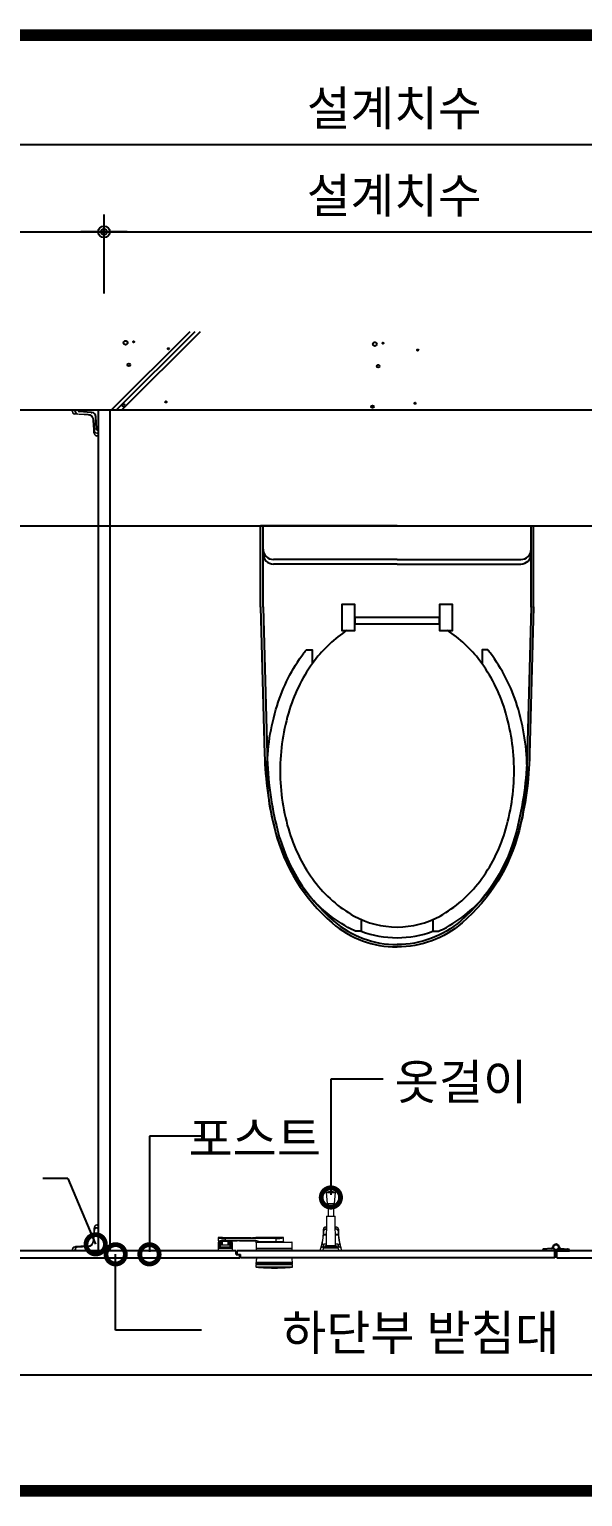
# Model space of a CAD drawing. Extents: x -256 to 8104, y -176 to 5714.
# Drawn here: x 3156 to 3633, y 2764 to 4029 of the extents above; entities that cross this region are included whole.
import ezdxf
from ezdxf.enums import TextEntityAlignment as Align

# ---------------------------------------------------------------- set-up
doc = ezdxf.new("R2010")
doc.units = 0
doc.header["$LTSCALE"] = 30
doc.layers.get('0').update_dxf_attribs({"linetype": 'CONTINUOUS'})
doc.layers.get('DEFPOINTS').update_dxf_attribs({"linetype": 'CONTINUOUS'})
for name, color, linetype in [('0_toilet', 6, 'CONTINUOUS'), ('DIM', 7, 'CONTINUOUS'), ('HAT', 8, 'CONTINUOUS'), ('경첩', 4, 'CONTINUOUS'), ('문자', 3, 'CONTINUOUS'), ('부자재', 4, 'CONTINUOUS'), ('옷걸이', 4, 'CONTINUOUS'), ('잠금쇠(회전형)', 4, 'CONTINUOUS'), ('치수', 1, 'CONTINUOUS'), ('해치', 8, 'CONTINUOUS')]:
    doc.layers.add(name, color=color, linetype=linetype)
doc.styles.add('돋움', font='malgun.ttf')
doc.dimstyles.new('10', dxfattribs={"dimscale": 10, "dimtxt": 3, "dimasz": 1, "dimexe": 1.5, "dimexo": 2, "dimgap": 1, "dimtad": 1, "dimdec": 0, "dimlunit": 6, "dimtxsty": '돋움', "dimblk": 'DIMDOT', "dimcen": -1, "dimdle": 1.5, "dimclrt": 3, "dimazin": 3, "dimtfac": 1, "dimtdec": 0, "dimtix": 1, "dimtmove": 2, "dimatfit": 3, "dimldrblk": 'DIMDOT', "dimarcsym": 0})

# ---------------------------------------------------------------- blocks, each defined once
blk = doc.blocks.new('_DOTSMALL')
at = {"color": 0, "linetype": 'ByBlock', "const_width": 0.5}
blk.add_lwpolyline([(-0.0625, 0, 1), (0.0625, 0, 1)], format="xyb", close=True, dxfattribs=at)
blk = doc.blocks.new('A$C63EC304E')
at = {"layer": '치수', "color": 1, "xscale": 2.5, "yscale": 2.5, "zscale": 2.5, "rotation": 234.3098741996962}
blk.add_blockref('_DOTSMALL', (0.312, 0.312), dxfattribs=at)
blk = doc.blocks.new('A$C2BC9653E')
at = {"layer": '치수', "xscale": 0.3333333333333333, "yscale": 0.3333333333333333, "zscale": 0.3333333333333333}
blk.add_blockref('A$C63EC304E', (0, 0), dxfattribs=at)
blk = doc.blocks.new('A$C7FC71301')
at = {"layer": '치수', "rotation": 180}
blk.add_blockref('A$C2BC9653E', (0.208, 0.208), dxfattribs=at)
blk = doc.blocks.new('A$C4A20372B')
at = {"layer": '치수'}
blk.add_blockref('A$C7FC71301', (0, 0), dxfattribs=at)
blk = doc.blocks.new('A$C566469F5')
at = {"layer": '치수'}
blk.add_blockref('A$C4A20372B', (0, 0), dxfattribs=at)
blk = doc.blocks.new('A$C7E317CD4')
at = {"layer": '해치', "xscale": 2, "yscale": 2, "zscale": 2}
blk.add_blockref('A$C566469F5', (0, 0), dxfattribs=at)
blk = doc.blocks.new('A$C601D7F27')
at = {"layer": '치수'}
blk.add_blockref('A$C7E317CD4', (0, 0), dxfattribs=at)
blk = doc.blocks.new('A$C38802C08')
at = {"layer": '치수'}
blk.add_blockref('A$C601D7F27', (0, 0), dxfattribs=at)
blk = doc.blocks.new('DIMDOT')
at = {"linetype": 'Continuous'}
blk.add_line((-2, 0), (2, 0), dxfattribs=at)
for radius in [0.5, 0.25]:
    blk.add_circle((0, 0), radius, dxfattribs=at)
blk = doc.blocks.new('*D644')
at = {"layer": 'DEFPOINTS', "color": 0}
for p in [(38946.5, 2366.3), (37446.5, 2217.8), (38946.5, 2217.8)]:
    blk.add_point(p, dxfattribs=at)
at = {"layer": 'DIM', "color": 0, "lineweight": -2, "ltscale": 10}
for p, q in [((37446.5, 2237.8), (37446.5, 2381.3)), ((38946.5, 2237.8), (38946.5, 2381.3)), ((37456.5, 2366.3), (38936.5, 2366.3))]:
    blk.add_line(p, q, dxfattribs=at)
at = {"layer": 'DIM', "color": 0, "lineweight": -2, "xscale": 10, "yscale": 10, "zscale": 10, "rotation": 180}
blk.add_blockref('DIMDOT', (37446.5, 2366.3), dxfattribs=at)
at = {"layer": 'DIM', "color": 0, "lineweight": -2, "xscale": 10, "yscale": 10, "zscale": 10}
blk.add_blockref('DIMDOT', (38946.5, 2366.3), dxfattribs=at)
at = {"layer": 'DIM', "color": 3, "insert": (38196.5, 2395.9), "char_height": 30, "attachment_point": 5, "style": '돋움'}
blk.add_mtext('설계치수', dxfattribs=at)
blk = doc.blocks.new('*D645')
at = {"layer": 'DEFPOINTS', "color": 0}
for p in [(38446.5, 2290.9), (37946.5, 2217.8), (38446.5, 2217.8)]:
    blk.add_point(p, dxfattribs=at)
at = {"layer": 'DIM', "color": 0, "lineweight": -2, "ltscale": 10}
for p, q in [((37946.5, 2237.8), (37946.5, 2305.9)), ((38446.5, 2237.8), (38446.5, 2305.9)), ((37956.5, 2290.9), (38436.5, 2290.9))]:
    blk.add_line(p, q, dxfattribs=at)
at = {"layer": 'DIM', "color": 0, "lineweight": -2, "xscale": 10, "yscale": 10, "zscale": 10, "rotation": 180}
blk.add_blockref('DIMDOT', (37946.5, 2290.9), dxfattribs=at)
at = {"layer": 'DIM', "color": 0, "lineweight": -2, "xscale": 10, "yscale": 10, "zscale": 10}
blk.add_blockref('DIMDOT', (38446.5, 2290.9), dxfattribs=at)
at = {"layer": 'DIM', "color": 3, "insert": (38196.5, 2320.6), "char_height": 30, "attachment_point": 5, "style": '돋움'}
blk.add_mtext('설계치수', dxfattribs=at)
blk = doc.blocks.new('*D646')
at = {"layer": 'DEFPOINTS', "color": 0}
for p in [(37946.5, 2290.9), (37446.5, 2217.8), (37946.5, 2217.8)]:
    blk.add_point(p, dxfattribs=at)
at = {"layer": 'DIM', "color": 0, "lineweight": -2, "ltscale": 10}
for p, q in [((37446.5, 2237.8), (37446.5, 2305.9)), ((37946.5, 2237.8), (37946.5, 2305.9)), ((37456.5, 2290.9), (37936.5, 2290.9))]:
    blk.add_line(p, q, dxfattribs=at)
at = {"layer": 'DIM', "color": 0, "lineweight": -2, "xscale": 10, "yscale": 10, "zscale": 10, "rotation": 180}
blk.add_blockref('DIMDOT', (37446.5, 2290.9), dxfattribs=at)
at = {"layer": 'DIM', "color": 0, "lineweight": -2, "xscale": 10, "yscale": 10, "zscale": 10}
blk.add_blockref('DIMDOT', (37946.5, 2290.9), dxfattribs=at)
at = {"layer": 'DIM', "color": 3, "insert": (37696.5, 2320.6), "char_height": 30, "attachment_point": 5, "style": '돋움'}
blk.add_mtext('설계치수', dxfattribs=at)
blk = doc.blocks.new('A$C10E41893')
at = {"layer": '부자재'}
for p, q in [((6.5, 0), (6.5, 196)), ((123.3, 196), (6.5, 196)), ((123.3, 192.5), (6.5, 192.5)), ((54.8, 0), (54.8, 177.5)), ((61.4, 0), (61.4, 177.5)), ((6.5, 0), (6.5, -196)), ((54.8, 0), (54.8, -177.5)), ((61.4, 0), (61.4, -177.5)), ((123.3, -192.5), (6.5, -192.5)), ((123.3, -196), (6.5, -196))]:
    blk.add_line(p, q, dxfattribs=at)
for points in [[(122.7, 196, -0.012538), (123.3, 196), (334.6, 190.3, -0.055395), (444.7, 175.1, -0.154276), (576.9, 93.3, -0.179504), (611.5, 0, -0.179504)], [(122.8, 192.5, -0.012538), (123.2, 192.5), (334.5, 186.8, -0.055395), (443.8, 171.7, -0.154276), (574.3, 91, -0.179504), (608, 0, -0.179504)], [(572, 51.4), (588.8, 51.4), (588.8, 59.6, 0.021185), (583.3, 70.7, 0.106084), (528.4, 133.7, 0.085733), (452.6, 172.4, 0.075373), (358.7, 186.6, 0.075373), (264.8, 172.4, 0.085733), (189, 133.7, 0.007337), (184.4, 130.1), (184.4, 122), (204.7, 122)], [(156.7, -72, 0.089162), (200.2, -118.7, 0.085733), (270.3, -154.5, 0.075373), (358.7, -167.9, 0.075373), (447.1, -154.5, 0.085733), (517.2, -118.7, 0.106084), (567, -61.6, 0.126931), (582.8, 0, 0.126931), (567, 61.6, 0.106084), (517.2, 118.7, 0.085733), (447.1, 154.5, 0.075373), (358.7, 167.9, 0.075373), (270.3, 154.5, 0.085733), (200.2, 118.7, 0.089162), (156.7, 72)], [(588.8, -51.4, 0.090214), (598.2, 0, 0.090214), (588.8, 51.4, 0.106084)], [(122.7, -196, 0.012538), (123.3, -196), (334.6, -190.3, 0.055395), (444.7, -175.1, 0.154276), (576.9, -93.3, 0.179504), (611.5, 0, 0.179504)], [(122.8, -192.5, 0.012538), (123.2, -192.5), (334.5, -186.8, 0.055395), (443.8, -171.7, 0.154276), (574.3, -91, 0.179504), (608, 0, 0.179504)], [(572, -51.4), (588.8, -51.4), (588.8, -59.6, -0.021185), (583.3, -70.7, -0.106084), (528.4, -133.7, -0.085733), (452.6, -172.4, -0.075373), (358.7, -186.6, -0.075373), (264.8, -172.4, -0.085733), (189, -133.7, -0.007337), (184.4, -130.1), (184.4, -122), (204.7, -122)]]:
    blk.add_lwpolyline(points, format="xyb", dxfattribs=at)
blk.add_lwpolyline([(138, -60.8), (119.3, -60.8), (119.3, -79.5), (156.7, -79.5), (156.7, -60.8), (138, -60.8), (147.3, -60.8), (147.3, 60.8), (138, 60.8), (156.7, 60.8), (156.7, 79.5), (119.3, 79.5), (119.3, 60.8), (138, 60.8), (138, -60.8), (119.3, -60.8)], dxfattribs=at)
for centre, start, end in [((39.8, 177.5), 0, 90), ((46.4, 177.5), 0, 90), ((39.8, -177.5), 270, 0), ((46.4, -177.5), 270, 0)]:
    blk.add_arc(centre, 15, start, end, dxfattribs=at)
blk = doc.blocks.new('EDGE_24', base_point=(34726.3, -1563.7))
for p, q in [((37446.5, 2137.4), (38946.5, 2137.4)), ((37446.5, 2037.4), (38946.5, 2037.4))]:
    blk.add_line(p, q)
at = {"color": 4}
for p, q in [((37935.3, 2135.3), (37925.5, 2135.9)), ((37935.3, 2135.3), (37935.9, 2135.3)), ((37939.3, 2131.4), (37939.8, 2121.4))]:
    blk.add_line(p, q, dxfattribs=at)
at = {"color": 8}
blk.add_line((37210.4, 1305.6), (39173, 1305.6), dxfattribs=at)
at = {"color": 8, "const_width": 10}
for points in [[(37210.4, 2460.5), (40558.3, 2460.5)], [(34773.7, 1205.6), (40558.3, 1205.6)]]:
    blk.add_lwpolyline(points, dxfattribs=at)
at = {"color": 4}
for centre, radius, start, end in [((37925.6, 2137.5), 1.61, 184.0227, 266.85), ((37935.7, 2131.6), 3.66, 356.6481, 86.2207), ((37941.5, 2121.6), 1.65, 186.1664, 269.5984)]:
    blk.add_arc(centre, radius, start, end, dxfattribs=at)
at = {"layer": '0_toilet'}
for p, q in [((37941.5, 2137.4), (37941.5, 1412.4)), ((37951.5, 2137.4), (37951.5, 1412.4)), ((38060.4, 1412.4), (37836.5, 1412.4)), ((37836.5, 1406.4), (38063.4, 1406.4)), ((38060.4, 1409.4), (38060.4, 1412.4)), ((38060.4, 1409.4), (38064.2, 1409.4)), ((38335, 1412.4), (38061.2, 1412.4)), ((38061.2, 1409.4), (38061.2, 1412.4)), ((38063.4, 1406.4), (38063.4, 1409.4)), ((38064.2, 1406.4), (38064.2, 1409.4)), ((38335, 1406.4), (38064.2, 1406.4)), ((38335, 1406.4), (38335, 1412.4)), ((38565.5, 1412.4), (38336.5, 1412.4)), ((38336.5, 1406.4), (38336.5, 1412.4)), ((38336.5, 1406.4), (38568.5, 1406.4))]:
    blk.add_line(p, q, dxfattribs=at)
at = {"layer": '경첩', "color": 4, "linetype": 'Continuous', "lineweight": 15}
for p, q in [((37919, 2136.2), (37919, 2137.4)), ((37919, 2137.4), (37919.3, 2137.4)), ((37919.3, 2136.2), (37919, 2136.2)), ((37919.3, 2137.4), (37919.3, 2136.2)), ((37919.3, 2137.4), (37921.4, 2137.4)), ((37921.3, 2134.1), (37922.7, 2134.1)), ((37923.8, 2133.8), (37921.3, 2133.9)), ((37921.4, 2137.4), (37921.4, 2136.1)), ((37921.4, 2136.1), (37921.5, 2136.1)), ((37921.5, 2136.1), (37921.5, 2137.4)), ((37921.5, 2137.4), (37921.8, 2137.4)), ((37921.5, 2136.1), (37921.8, 2136.1)), ((37921.8, 2137.4), (37921.8, 2136.1)), ((37940, 2137.4), (37921.8, 2137.4)), ((37921.8, 2133.7), (37921.9, 2133.9)), ((37921.8, 2133.7), (37921.8, 2133.6)), ((37925.1, 2133.5), (37921.8, 2133.6)), ((37923.8, 2134), (37932.7, 2133.6)), ((37932.7, 2133.3), (37923.8, 2133.8)), ((37925.1, 2133.5), (37925.3, 2133.7)), ((37925.7, 2133.4), (37926, 2133.7)), ((37926.1, 2133.4), (37926.3, 2133.6)), ((37926.7, 2133.4), (37927, 2133.6)), ((37929.4, 2133.3), (37926.7, 2133.4)), ((37929.4, 2133.3), (37929.7, 2133.5)), ((37930.1, 2133.2), (37930.4, 2133.5)), ((37930.5, 2133.2), (37930.7, 2133.4)), ((37931.1, 2133.2), (37931.4, 2133.4)), ((37932.5, 2133.1), (37931.1, 2133.2)), ((37932.5, 2133.1), (37932.7, 2133.3)), ((37932.7, 2133.1), (37932.5, 2133.1)), ((37933.7, 2132.9), (37933.9, 2133.1)), ((37934.3, 2132.8), (37934.5, 2133)), ((37934.5, 2132.7), (37934.7, 2132.8)), ((37935, 2132.4), (37935.1, 2132.6)), ((37935.2, 2132.3), (37935.4, 2132.5)), ((37936.3, 2131.2), (37936.4, 2131.4)), ((37936.4, 2131), (37936.6, 2131.2)), ((37936.7, 2130.6), (37936.9, 2130.8)), ((37936.8, 2130.4), (37937, 2130.5)), ((37937, 2130), (37937.2, 2130.2)), ((37937.3, 2129.6), (37937.1, 2129.4)), ((37937.1, 2129.4), (37937.3, 2129.6)), ((37937.2, 2129.1), (37937.4, 2129.3)), ((37937.2, 2128.8), (37937.4, 2129.1)), ((37937.3, 2127.9), (37937.2, 2128.6)), ((37937.3, 2127.9), (37937.5, 2128.2)), ((37937.3, 2127.8), (37937.5, 2128.1)), ((37937.3, 2127.8), (37937.3, 2127.9)), ((37937.3, 2127.5), (37937.3, 2127.8)), ((37937.3, 2127.5), (37937.5, 2127.7)), ((37937.3, 2127.4), (37937.5, 2127.6)), ((37937.3, 2127.4), (37937.3, 2127.5)), ((37937.3, 2126.5), (37937.3, 2127.4)), ((37937.3, 2126.5), (37937.6, 2126.7)), ((37937.4, 2126.2), (37937.6, 2126.5)), ((37937.4, 2125.8), (37937.4, 2126.2)), ((37937.4, 2125.8), (37937.6, 2126)), ((37937.4, 2125.8), (37937.6, 2126)), ((37937.5, 2122.9), (37937.4, 2125.8)), ((37937.9, 2119.6), (37937.5, 2128.6)), ((37937.7, 2128.6), (37938.2, 2119.6)), ((37941.5, 2117.6), (37941.5, 2135.9)), ((37937.5, 2122.9), (37937.7, 2123.2)), ((37937.5, 2122.6), (37937.8, 2122.8)), ((37937.6, 2121.9), (37937.5, 2122.6)), ((37937.6, 2121.9), (37937.8, 2122.2)), ((37937.6, 2121.6), (37937.8, 2121.8)), ((37937.6, 2120.9), (37937.8, 2121.1)), ((37937.7, 2118.2), (37937.6, 2120.9)), ((37937.7, 2118.2), (37938, 2118.4)), ((37937.8, 2117.6), (37938, 2117.8)), ((37938, 2117.1), (37937.9, 2119.6)), ((37938.2, 2118.6), (37938.3, 2117.1)), ((37940.3, 2117.6), (37941.5, 2117.6)), ((37940.3, 2117.4), (37940.3, 2117.6)), ((37940.3, 2117.4), (37940.3, 2117.3)), ((37941.5, 2117.4), (37940.3, 2117.4)), ((37940.3, 2117.3), (37941.5, 2117.3)), ((37940.4, 2115.1), (37941.5, 2115.1)), ((37940.4, 2115.1), (37940.4, 2114.9)), ((37941.5, 2114.9), (37940.4, 2114.9)), ((37941.5, 2117.6), (37941.5, 2117.4)), ((37941.5, 2117.3), (37941.5, 2115.1)), ((37941.5, 2115.1), (37941.5, 2114.9)), ((37937.9, 1430.1), (37937.5, 1421.2)), ((37937.7, 1431.5), (37937.6, 1428.8)), ((37937.7, 1431.5), (37938, 1431.3)), ((37937.7, 1421.1), (37938.2, 1430.1)), ((37937.8, 1432.1), (37938, 1432)), ((37938, 1432.6), (37937.9, 1430.1)), ((37938.2, 1431.2), (37938.3, 1432.6)), ((37940.3, 1432.4), (37940.3, 1432.5)), ((37940.3, 1432.5), (37941.5, 1432.5)), ((37940.3, 1432.4), (37940.3, 1432.1)), ((37941.5, 1432.4), (37940.3, 1432.4)), ((37940.3, 1432.1), (37941.5, 1432.1)), ((37940.4, 1434.6), (37940.4, 1434.9)), ((37941.5, 1434.9), (37940.4, 1434.9)), ((37940.4, 1434.6), (37941.5, 1434.6)), ((37941.5, 1434.6), (37941.5, 1434.9)), ((37941.5, 1432.5), (37941.5, 1434.6)), ((37941.5, 1432.1), (37941.5, 1432.4)), ((37941.5, 1432.1), (37941.5, 1413.9)), ((37933.7, 1416.8), (37933.9, 1416.6)), ((37934.3, 1417), (37934.5, 1416.8)), ((37934.5, 1417.1), (37934.7, 1416.9)), ((37935, 1417.3), (37935.1, 1417.2)), ((37935.2, 1417.5), (37935.4, 1417.3)), ((37936.3, 1418.5), (37936.4, 1418.3)), ((37936.4, 1418.7), (37936.6, 1418.5)), ((37936.7, 1419.2), (37936.9, 1419)), ((37936.8, 1419.4), (37937, 1419.2)), ((37937, 1419.8), (37937.2, 1419.6)), ((37937.3, 1420.1), (37937.1, 1420.3)), ((37937.1, 1420.3), (37937.3, 1420.1)), ((37937.3, 1421.8), (37937.2, 1421.2)), ((37937.2, 1420.9), (37937.4, 1420.7)), ((37937.2, 1420.7), (37937.4, 1420.5)), ((37937.3, 1423.3), (37937.6, 1423)), ((37937.3, 1423.3), (37937.3, 1422.4)), ((37937.3, 1422.4), (37937.5, 1422.1)), ((37937.3, 1422.4), (37937.3, 1422.3)), ((37937.3, 1422.3), (37937.5, 1422)), ((37937.3, 1422.3), (37937.3, 1421.9)), ((37937.3, 1421.9), (37937.5, 1421.7)), ((37937.3, 1421.9), (37937.3, 1421.8)), ((37937.3, 1421.8), (37937.5, 1421.6)), ((37937.5, 1426.8), (37937.4, 1423.9)), ((37937.4, 1423.9), (37937.6, 1423.7)), ((37937.4, 1423.9), (37937.6, 1423.7)), ((37937.4, 1423.9), (37937.4, 1423.5)), ((37937.4, 1423.5), (37937.6, 1423.3)), ((37937.6, 1427.8), (37937.5, 1427.2)), ((37937.5, 1427.2), (37937.8, 1426.9)), ((37937.5, 1426.8), (37937.7, 1426.6)), ((37937.6, 1428.8), (37937.8, 1428.6)), ((37937.6, 1428.2), (37937.8, 1427.9)), ((37937.6, 1427.8), (37937.8, 1427.6)), ((37919.3, 1413.5), (37919, 1413.5)), ((37919, 1413.5), (37919, 1412.4)), ((37919, 1412.4), (37919.3, 1412.4)), ((37919.3, 1412.4), (37919.3, 1413.5)), ((37919.3, 1412.4), (37921.4, 1412.4)), ((37923.8, 1416), (37921.3, 1415.9)), ((37921.3, 1415.6), (37922.7, 1415.7)), ((37921.4, 1412.4), (37921.4, 1413.6)), ((37921.4, 1413.6), (37921.5, 1413.6)), ((37921.5, 1413.6), (37921.8, 1413.6)), ((37921.5, 1413.6), (37921.5, 1412.4)), ((37921.5, 1412.4), (37921.8, 1412.4)), ((37925.1, 1416.3), (37921.8, 1416.1)), ((37921.8, 1416.1), (37921.8, 1416.1)), ((37921.8, 1416.1), (37921.9, 1415.9)), ((37921.8, 1412.4), (37921.8, 1413.6)), ((37940, 1412.4), (37921.8, 1412.4)), ((37932.7, 1416.4), (37923.8, 1416)), ((37923.8, 1415.7), (37932.7, 1416.2)), ((37925.1, 1416.3), (37925.3, 1416.1)), ((37925.7, 1416.3), (37926, 1416.1)), ((37926.1, 1416.3), (37926.3, 1416.1)), ((37929.4, 1416.5), (37926.7, 1416.4)), ((37926.7, 1416.4), (37927, 1416.1)), ((37929.4, 1416.5), (37929.7, 1416.3)), ((37930.1, 1416.5), (37930.4, 1416.3)), ((37930.5, 1416.5), (37930.7, 1416.3)), ((37931.1, 1416.6), (37931.4, 1416.3)), ((37932.5, 1416.6), (37931.1, 1416.6)), ((37932.7, 1416.7), (37932.5, 1416.6)), ((37932.5, 1416.6), (37932.7, 1416.4))]:
    blk.add_line(p, q, dxfattribs=at)
at = {"layer": '경첩', "color": 4, "linetype": 'Continuous', "lineweight": 15, "flags": 128}
for points in [[(37921.3, 2134.1), (37921.3, 2134.1), (37921.3, 2134), (37921.3, 2134), (37921.3, 2134), (37921.3, 2133.9), (37921.3, 2133.9), (37921.3, 2133.9), (37921.3, 2133.9)], [(37923.8, 2133.8), (37923.8, 2133.8), (37923.8, 2133.8), (37923.8, 2133.8), (37923.8, 2133.8), (37923.8, 2133.9), (37923.8, 2133.9), (37923.8, 2134), (37923.8, 2134)], [(37925.7, 2133.4), (37925.7, 2133.4), (37925.7, 2133.4), (37925.6, 2133.4), (37925.5, 2133.4), (37925.4, 2133.4), (37925.3, 2133.4), (37925.2, 2133.5), (37925.1, 2133.5)], [(37926.7, 2133.4), (37926.6, 2133.4), (37926.5, 2133.4), (37926.4, 2133.4), (37926.3, 2133.4), (37926.2, 2133.4), (37926.2, 2133.4), (37926.1, 2133.4), (37926.1, 2133.4), (37926.1, 2133.4)], [(37930.1, 2133.2), (37930.1, 2133.2), (37930.1, 2133.2), (37930, 2133.2), (37929.9, 2133.2), (37929.8, 2133.2), (37929.7, 2133.2), (37929.6, 2133.2), (37929.4, 2133.3)], [(37931.1, 2133.2), (37931, 2133.2), (37930.9, 2133.2), (37930.8, 2133.2), (37930.7, 2133.2), (37930.6, 2133.2), (37930.5, 2133.2), (37930.5, 2133.2), (37930.5, 2133.2)], [(37932.7, 2133.3), (37932.7, 2133.4), (37932.7, 2133.4), (37932.7, 2133.4), (37932.7, 2133.4), (37932.7, 2133.5), (37932.7, 2133.5), (37932.7, 2133.5), (37932.7, 2133.6)], [(37937.1, 2129.4), (37937.1, 2129.4), (37937.1, 2129.4)], [(37937.2, 2128.8), (37937.2, 2129), (37937.2, 2129.1)], [(37937.4, 2126.2), (37937.4, 2126.3), (37937.3, 2126.4), (37937.3, 2126.5)], [(37937.4, 2125.8), (37937.4, 2125.8), (37937.4, 2125.8)], [(37937.5, 2128.6), (37937.5, 2128.6), (37937.5, 2128.6), (37937.5, 2128.6), (37937.6, 2128.6), (37937.6, 2128.6), (37937.6, 2128.6), (37937.7, 2128.6), (37937.7, 2128.6)], [(37937.6, 2120.9), (37937.6, 2121), (37937.6, 2121.2), (37937.6, 2121.3), (37937.6, 2121.4), (37937.6, 2121.5), (37937.6, 2121.5), (37937.6, 2121.6), (37937.6, 2121.6)], [(37937.8, 2117.7), (37937.8, 2117.8), (37937.7, 2117.9), (37937.7, 2118.1), (37937.7, 2118.2)], [(37937.8, 2117.7), (37937.8, 2117.7), (37937.8, 2117.7), (37937.8, 2117.6), (37937.8, 2117.6), (37937.8, 2117.6), (37937.8, 2117.6), (37937.8, 2117.6), (37937.8, 2117.6)], [(37937.9, 2119.6), (37937.9, 2119.6), (37937.9, 2119.6), (37938, 2119.6), (37938, 2119.6), (37938, 2119.6), (37938.1, 2119.6), (37938.1, 2119.6), (37938.2, 2119.6)], [(37938.3, 2117.1), (37938.2, 2117.1), (37938.2, 2117.1), (37938.1, 2117.1), (37938.1, 2117.1), (37938.1, 2117.1), (37938.1, 2117.1), (37938, 2117.1), (37938, 2117.1)], [(37937.8, 1432.1), (37937.8, 1431.9), (37937.7, 1431.8), (37937.7, 1431.7), (37937.7, 1431.5)], [(37937.8, 1432.1), (37937.8, 1432.1), (37937.8, 1432.1), (37937.8, 1432.1), (37937.8, 1432.1), (37937.8, 1432.1), (37937.8, 1432.1), (37937.8, 1432.1), (37937.8, 1432.1)], [(37937.9, 1430.1), (37937.9, 1430.1), (37937.9, 1430.1), (37938, 1430.1), (37938, 1430.1), (37938, 1430.1), (37938.1, 1430.1), (37938.1, 1430.1), (37938.2, 1430.1)], [(37938.3, 1432.6), (37938.2, 1432.6), (37938.2, 1432.6), (37938.1, 1432.6), (37938.1, 1432.6), (37938.1, 1432.6), (37938.1, 1432.6), (37938, 1432.6), (37938, 1432.6)], [(37937.1, 1420.3), (37937.1, 1420.3), (37937.1, 1420.3)], [(37937.2, 1420.9), (37937.2, 1420.7), (37937.2, 1420.7)], [(37937.4, 1423.5), (37937.4, 1423.4), (37937.3, 1423.4), (37937.3, 1423.3)], [(37937.4, 1423.9), (37937.4, 1423.9), (37937.4, 1423.9)], [(37937.5, 1421.2), (37937.5, 1421.2), (37937.5, 1421.2), (37937.5, 1421.2), (37937.6, 1421.2), (37937.6, 1421.2), (37937.6, 1421.2), (37937.7, 1421.2), (37937.7, 1421.1)], [(37937.6, 1428.8), (37937.6, 1428.7), (37937.6, 1428.6), (37937.6, 1428.5), (37937.6, 1428.4), (37937.6, 1428.3), (37937.6, 1428.2), (37937.6, 1428.2), (37937.6, 1428.2)], [(37921.3, 1415.6), (37921.3, 1415.7), (37921.3, 1415.7), (37921.3, 1415.8), (37921.3, 1415.8), (37921.3, 1415.8), (37921.3, 1415.8), (37921.3, 1415.9), (37921.3, 1415.9)], [(37923.8, 1416), (37923.8, 1416), (37923.8, 1416), (37923.8, 1415.9), (37923.8, 1415.9), (37923.8, 1415.9), (37923.8, 1415.8), (37923.8, 1415.8), (37923.8, 1415.7)], [(37925.7, 1416.3), (37925.7, 1416.3), (37925.7, 1416.3), (37925.6, 1416.3), (37925.5, 1416.3), (37925.4, 1416.3), (37925.3, 1416.3), (37925.2, 1416.3), (37925.1, 1416.3)], [(37926.7, 1416.4), (37926.6, 1416.4), (37926.5, 1416.4), (37926.4, 1416.4), (37926.3, 1416.3), (37926.2, 1416.3), (37926.2, 1416.3), (37926.1, 1416.3), (37926.1, 1416.3), (37926.1, 1416.3)], [(37930.1, 1416.5), (37930.1, 1416.5), (37930.1, 1416.5), (37930, 1416.5), (37929.9, 1416.5), (37929.8, 1416.5), (37929.7, 1416.5), (37929.6, 1416.5), (37929.4, 1416.5)], [(37931.1, 1416.6), (37931, 1416.6), (37930.9, 1416.6), (37930.8, 1416.6), (37930.7, 1416.6), (37930.6, 1416.6), (37930.5, 1416.5), (37930.5, 1416.5), (37930.5, 1416.5)], [(37932.7, 1416.4), (37932.7, 1416.4), (37932.7, 1416.4), (37932.7, 1416.4), (37932.7, 1416.3), (37932.7, 1416.3), (37932.7, 1416.2), (37932.7, 1416.2), (37932.7, 1416.2)]]:
    blk.add_lwpolyline(points, dxfattribs=at)
at = {"layer": '경첩', "color": 4, "linetype": 'Continuous', "lineweight": 15}
for centre, radius, start, end in [((37921.4, 2136.2), 2.35, 180, 267.3017), ((37921.4, 2136.2), 2.1, 180, 267.3017), ((37923.9, 2136.1), 2.35, 180, 267.3017), ((37923.9, 2136.1), 2.1, 180, 267.3017), ((37932.5, 2128.3), 5.25, 2.6983, 87.3017), ((37932.5, 2128.3), 5, 2.6983, 87.3017), ((37932.5, 2128.3), 4.75, 75, 87.3017), ((37932.5, 2128.3), 4.75, 68.2494, 75.0002), ((37932.5, 2128.3), 4.75, 58.7002, 65.0052), ((37932.5, 2128.4), 4.75, 55.6142, 58.7009), ((37932.5, 2128.3), 4.75, 37.4392, 55.6151), ((37932.5, 2128.3), 4.75, 34.3855, 37.4388), ((37932.5, 2128.3), 4.75, 28.1736, 34.3849), ((37932.5, 2128.3), 4.75, 19.766, 24.9948), ((37932.5, 2128.3), 4.75, 13.2431, 19.766), ((37932.5, 2128.3), 4.75, 8.6056, 13.1623), ((37932.5, 2128.3), 4.75, 2.6983, 5.9088), ((37940, 2135.9), 1.5, 0, 90), ((37940.3, 2119.7), 2.35, 182.6983, 270), ((37940.4, 2117.2), 2.35, 182.6983, 270), ((37940.3, 2119.7), 2.1, 182.6983, 270), ((37940.4, 2117.2), 2.1, 182.6983, 270), ((37940.3, 1430), 2.35, 90, 177.3017), ((37940.4, 1432.5), 2.35, 90, 177.3017), ((37940.3, 1430), 2.1, 90, 177.3017), ((37940.4, 1432.5), 2.1, 90, 177.3017), ((37932.5, 1421.4), 5, 272.6983, 357.3017), ((37932.5, 1421.4), 5.25, 272.6983, 357.3017), ((37932.5, 1421.4), 4.75, 272.6983, 285), ((37932.5, 1421.4), 4.75, 284.9998, 291.7506), ((37932.5, 1421.4), 4.75, 294.9948, 301.2998), ((37932.5, 1421.4), 4.75, 301.2991, 304.3858), ((37932.5, 1421.4), 4.75, 304.3849, 322.5608), ((37932.5, 1421.4), 4.75, 322.5612, 325.6145), ((37932.5, 1421.4), 4.75, 325.6151, 331.8264), ((37932.5, 1421.4), 4.75, 335.0052, 340.234), ((37932.5, 1421.4), 4.75, 340.234, 346.7569), ((37932.5, 1421.4), 4.75, 346.8377, 351.3944), ((37932.5, 1421.4), 4.75, 354.0912, 357.3017), ((37921.4, 1413.5), 2.35, 92.6983, 180), ((37921.4, 1413.5), 2.1, 92.6983, 180), ((37923.9, 1413.6), 2.35, 92.6983, 180), ((37923.9, 1413.6), 2.1, 92.6983, 180), ((37940, 1413.9), 1.5, 270, 0)]:
    blk.add_arc(centre, radius, start, end, dxfattribs=at)
at = {"layer": '부자재'}
for p, q in [((38324.3, 1413.3), (38324.3, 1412.4)), ((38335, 1412.4), (38324.3, 1412.4)), ((38332.1, 1414.5), (38324.9, 1414)), ((38325.6, 1413.5), (38325.6, 1412.4)), ((38335.8, 1412.9), (38335.8, 1412.1)), ((38336, 1412.1), (38335.8, 1412.1)), ((38336, 1412.9), (38336, 1412.1)), ((38336.5, 1412.4), (38347.5, 1412.4)), ((38336.5, 1412.4), (38336.5, 1412.4)), ((38338.8, 1414.5), (38346.9, 1414)), ((38346.3, 1413.5), (38346.3, 1412.4)), ((38347.5, 1413.3), (38347.5, 1412.4))]:
    blk.add_line(p, q, dxfattribs=at)
at = {"layer": '부자재', "color": 1}
blk.add_circle((38335.9, 1415.6), 2.34, dxfattribs=at)
at = {"layer": '부자재'}
for centre, radius, start, end in [((38335.9, 1415.6), 2.62, 270, 180), ((38325, 1413.3), 0.7, 101.7765, 181.6712), ((38326.4, 1413.2), 0.884, 113.4077, 164.5497), ((38332, 1415.8), 1.29, 272.9231, 352.4724), ((38336.3, 1411.3), 1.65, 102.5267, 141.5475), ((38335.6, 1411.3), 1.65, 43.1003, 77.4733), ((38336, 1415.2), 2.86, 280.084, 345.9792), ((38339.8, 1415.8), 1.29, 187.5276, 267.0769), ((38345.4, 1413.2), 0.884, 15.4503, 67.3004), ((38346.8, 1413.3), 0.7, 358.3288, 78.2235)]:
    blk.add_arc(centre, radius, start, end, dxfattribs=at)
at = {"layer": '옷걸이', "lineweight": 15}
for p, q in [((38138, 1462.7), (38138.7, 1453.2)), ((38138, 1462.7), (38146, 1462.7)), ((38145.2, 1453.2), (38146, 1462.7)), ((38138.2, 1442.1), (38138, 1416.9)), ((38145.7, 1442.1), (38138.2, 1442.1)), ((38138.5, 1442.4), (38142, 1442.4)), ((38138.7, 1453.2), (38145.2, 1453.2)), ((38139.5, 1453.2), (38139.5, 1442.4)), ((38142, 1442.4), (38145.5, 1442.4)), ((38144.5, 1442.4), (38144.5, 1453.2)), ((38145.9, 1416.9), (38145.7, 1442.1)), ((38138.1, 1433), (38138, 1433)), ((38138, 1433), (38138, 1432.9)), ((38138.1, 1432.9), (38138, 1432.9)), ((38138.1, 1431.4), (38138.1, 1431)), ((38138.1, 1431.4), (38138.1, 1431.4)), ((38138.1, 1431), (38138.1, 1431)), ((38145.9, 1433), (38145.8, 1433)), ((38145.9, 1432.9), (38145.8, 1432.9)), ((38145.8, 1431.4), (38145.9, 1431.4)), ((38145.9, 1431), (38145.8, 1431)), ((38145.9, 1433), (38145.9, 1432.9)), ((38145.9, 1431.4), (38145.9, 1431)), ((38135.7, 1417.8), (38134.3, 1417.8)), ((38135.7, 1417.8), (38134.3, 1417.8)), ((38138.1, 1425.9), (38135.6, 1425.9)), ((38135.7, 1426.7), (38138.1, 1426.7)), ((38135.7, 1417.2), (38135.7, 1417.8)), ((38146.7, 1416.9), (38137.2, 1416.9)), ((38145.9, 1426.7), (38148.2, 1426.7)), ((38148.3, 1425.9), (38145.9, 1425.9)), ((38149.7, 1417.8), (38148.2, 1417.8)), ((38148.2, 1417.8), (38148.3, 1417.2)), ((38149.7, 1417.8), (38148.2, 1417.8)), ((38132.5, 1412.4), (38133.3, 1414.9)), ((38134.8, 1412.4), (38132.5, 1412.4)), ((38133.3, 1414.9), (38133.3, 1415)), ((38133.3, 1414.9), (38133.3, 1414.9)), ((38134.3, 1415.7), (38134.2, 1415.7)), ((38134.3, 1415.6), (38134.3, 1415.6)), ((38149.7, 1415.6), (38134.3, 1415.6)), ((38135.7, 1414.9), (38134.8, 1412.4)), ((38149.1, 1412.4), (38134.8, 1412.4)), ((38135.7, 1414.9), (38135.7, 1415.6)), ((38135.7, 1415.6), (38148.3, 1415.6)), ((38148.3, 1414.9), (38135.7, 1414.9)), ((38148.3, 1414.9), (38148.3, 1415.6)), ((38149.1, 1412.4), (38148.3, 1414.9)), ((38151.5, 1412.4), (38149.1, 1412.4)), ((38149.7, 1415.7), (38149.6, 1415.7)), ((38149.8, 1415.7), (38149.7, 1415.7)), ((38149.7, 1415.6), (38149.7, 1415.6)), ((38150.6, 1415), (38150.6, 1414.9)), ((38150.6, 1414.9), (38151.5, 1412.4)), ((38150.6, 1414.9), (38150.6, 1414.9))]:
    blk.add_line(p, q, dxfattribs=at)
at = {"layer": '옷걸이', "lineweight": 15, "flags": 128}
for points in [[(38138, 1433), (38138, 1433), (38137.7, 1433), (38137.3, 1432.9), (38137, 1432.9), (38136.7, 1432.8), (38136.4, 1432.6), (38136.2, 1432.5), (38136, 1432.3), (38135.8, 1432.1), (38135.7, 1431.9), (38135.6, 1431.6), (38135.5, 1431.4), (38135.5, 1431.4)], [(38138, 1432.9), (38137.6, 1432.9), (38137.2, 1432.8), (38136.8, 1432.7), (38136.5, 1432.6), (38136.2, 1432.4), (38135.9, 1432.2), (38135.7, 1431.9), (38135.6, 1431.7), (38135.5, 1431.3), (38135.5, 1431.3)], [(38135.6, 1429.8), (38135.6, 1430.1), (38135.7, 1430.3), (38135.9, 1430.6), (38136.1, 1430.8), (38136.4, 1431), (38136.7, 1431.1), (38137.1, 1431.3), (38137.5, 1431.3), (38138.1, 1431.4)], [(38138.1, 1431), (38137.6, 1431), (38137.2, 1430.9), (38136.9, 1430.8), (38136.6, 1430.7), (38136.3, 1430.5), (38136.1, 1430.3), (38135.9, 1430.1), (38135.8, 1429.8), (38135.8, 1429.6)], [(38148.4, 1431.3), (38148.4, 1431.3), (38148.4, 1431.5), (38148.3, 1431.8), (38148.2, 1432), (38148.1, 1432.2), (38147.9, 1432.4), (38147.7, 1432.5), (38147.4, 1432.7), (38147.1, 1432.8), (38146.8, 1432.9), (38146.5, 1433), (38146.2, 1433), (38145.9, 1433)], [(38148.4, 1431.3), (38148.4, 1431.6), (38148.3, 1431.8), (38148.1, 1432.1), (38147.9, 1432.3), (38147.6, 1432.5), (38147.3, 1432.7), (38146.9, 1432.8), (38146.5, 1432.9), (38146, 1432.9), (38145.9, 1432.9)], [(38145.9, 1431.4), (38146.3, 1431.4), (38146.7, 1431.3), (38147.1, 1431.2), (38147.5, 1431), (38147.8, 1430.8), (38148, 1430.6), (38148.2, 1430.4), (38148.3, 1430.1), (38148.4, 1429.8)], [(38148.1, 1429.6), (38148.1, 1429.9), (38148, 1430.1), (38147.8, 1430.4), (38147.6, 1430.5), (38147.3, 1430.7), (38147, 1430.9), (38146.6, 1431), (38146.3, 1431), (38145.9, 1431)], [(38134, 1417.6), (38134, 1417.6), (38134, 1417.6)], [(38134.3, 1417.8), (38134.3, 1417.8), (38134.3, 1417.8)], [(38135.4, 1425.9), (38135.4, 1425.9), (38135.4, 1425.9), (38135.4, 1425.9), (38135.5, 1425.9), (38135.5, 1425.9), (38135.5, 1425.9), (38135.6, 1425.9), (38135.6, 1425.9)], [(38138, 1418.2), (38137.4, 1418.1), (38136.1, 1418.1)], [(38147.8, 1418.1), (38146.2, 1418.2), (38145.9, 1418.2)], [(38148.6, 1425.9), (38148.6, 1425.9), (38148.5, 1425.9), (38148.5, 1425.9), (38148.5, 1425.9), (38148.4, 1425.9), (38148.4, 1425.9), (38148.4, 1425.9), (38148.3, 1425.9)], [(38134.2, 1415.7), (38134.2, 1415.7), (38134.1, 1415.7)], [(38134.2, 1415.7), (38134.3, 1415.7), (38134.3, 1415.7)], [(38134.3, 1415.7), (38134.3, 1415.7), (38134.3, 1415.6)], [(38136.5, 1415.7), (38136.1, 1415.7), (38135.8, 1415.7), (38135.7, 1415.7), (38135.8, 1415.8), (38136.1, 1415.8), (38136.2, 1415.8)], [(38147.7, 1415.8), (38148, 1415.8), (38148.2, 1415.8), (38148.2, 1415.7), (38148, 1415.7), (38147.7, 1415.7), (38147.2, 1415.7)], [(38149.7, 1415.6), (38149.7, 1415.7), (38149.6, 1415.7)], [(38149.7, 1415.7), (38149.7, 1415.7), (38149.6, 1415.7)]]:
    blk.add_lwpolyline(points, dxfattribs=at)
at = {"layer": '옷걸이', "lineweight": 15}
for centre, radius, start, end in [((38142, 1452.4), 11, 68.7607, 111.2393), ((38138.5, 1442.1), 0.25, 90, 179.5), ((38145.5, 1442.1), 0.25, 0.5, 90), ((38082.8, 1430.1), 52.8, 359.6096, 1.2369), ((38082.8, 1430.1), 52.8, 356.4511, 359.6096), ((38135.8, 1429.8), 0.227, 188.2087, 276.392), ((38082.8, 1430), 53, 356.4511, 359.6096), ((38082.8, 1431.8), 55.3, 359.6189, 1.2073), ((38201.2, 1431.8), 55.3, 178.7927, 180.3811), ((38148.2, 1429.8), 0.227, 263.608, 351.7913), ((38201.2, 1430), 53, 180.3904, 183.5489), ((38201.2, 1430.1), 52.8, 178.7631, 180.3904), ((38201.2, 1430.1), 52.8, 180.3904, 183.5489), ((38084, 1429.8), 51.5, 343.2376, 346.2577), ((38084.4, 1430), 51.3, 343.5226, 346.2377), ((38082.8, 1430.1), 52.8, 346.2317, 355.4136), ((38134.3, 1417.5), 0.25, 90.2728, 166.2395), ((38134.3, 1417.5), 0.247, 89.2585, 165.9158), ((38133.9, 1417.5), 1.81, 282.0607, 352.5143), ((38082.8, 1430.1), 53, 346.5097, 355.4136), ((38133.7, 1417.9), 2.24, 284.8265, 3.5932), ((38082.8, 1430.1), 52.8, 355.4136, 356.451), ((38135.7, 1426.9), 0.23, 185.4574, 275.1888), ((38101.7, 1429.3), 34.1, 354.2736, 355.5668), ((38136.1, 1417.7), 0.376, 79.9393, 150.5456), ((38136, 1417.8), 0.248, 89.5881, 179.723), ((38136.1, 1417.8), 0.307, 84.7786, 118.9817), ((38135.8, 1417.2), 1.43, 284.1057, 346.9245), ((38148.1, 1417.2), 1.44, 193.1186, 255.9655), ((38147.9, 1417.7), 0.4, 32.0092, 97.8083), ((38147.8, 1417.8), 0.271, 58.6344, 97.6053), ((38150.2, 1417.9), 2.24, 176.3909, 255.1894), ((38148, 1417.8), 0.248, 0.277, 90.4119), ((38148.3, 1426.9), 0.23, 264.8112, 354.5426), ((38182.2, 1429.3), 34.1, 184.4333, 185.7264), ((38201.2, 1430.1), 53, 184.5864, 193.4903), ((38150.1, 1417.5), 1.8, 186.7864, 258.2605), ((38201.2, 1430.1), 52.8, 183.5489, 184.5865), ((38201.2, 1430.1), 52.8, 184.5864, 193.7683), ((38149.7, 1417.5), 0.25, 13.7617, 89.4531), ((38149.7, 1417.5), 0.247, 14.0842, 90.7415), ((38199.3, 1429.9), 51.2, 193.7584, 196.469), ((38200.1, 1429.9), 51.7, 193.7493, 196.7564), ((38134.4, 1414.6), 1.17, 101.397, 160.6752), ((38134.3, 1414.6), 1, 89.9937, 161.8081), ((38142.1, 1816.8), 401.1, 269.1968, 270.7316), ((38149.5, 1414.6), 1.16, 19.2937, 79.3942), ((38149.7, 1414.6), 1, 18.1919, 90.0063)]:
    blk.add_arc(centre, radius, start, end, dxfattribs=at)
at = {"layer": '잠금쇠(회전형)', "linetype": 'Continuous', "lineweight": 15}
for p, q in [((38044.7, 1423.5), (38044.7, 1421)), ((38044.7, 1421), (38048, 1421)), ((38044.7, 1419.4), (38044.7, 1412.4)), ((38045.1, 1419.4), (38044.7, 1419.4)), ((38045.1, 1414.4), (38045.1, 1419.4)), ((38045.1, 1419.4), (38045.6, 1419.4)), ((38047, 1424), (38045.2, 1424)), ((38045.2, 1419.9), (38045.6, 1419.9)), ((38045.6, 1419.4), (38045.6, 1419.9)), ((38045.6, 1419.9), (38047.4, 1419.9)), ((38045.6, 1419.4), (38045.6, 1414.8)), ((38047.4, 1419.4), (38045.6, 1419.4)), ((38045.7, 1418.9), (38047.4, 1418.9)), ((38045.7, 1414.9), (38045.7, 1418.9)), ((38046.2, 1418.4), (38045.7, 1418.9)), ((38046.2, 1418.4), (38046.2, 1414.9)), ((38047.4, 1418.4), (38046.2, 1418.4)), ((38046.7, 1417.4), (38046.7, 1415.9)), ((38053.8, 1417.4), (38046.7, 1417.4)), ((38046.9, 1417.6), (38053.7, 1417.6)), ((38047.4, 1419.4), (38047.4, 1419.9)), ((38047.4, 1419.9), (38048.4, 1419.9)), ((38047.4, 1418.9), (38047.4, 1419.4)), ((38047.9, 1419.4), (38047.4, 1419.4)), ((38047.4, 1418.9), (38047.4, 1418.4)), ((38047.4, 1418.9), (38047.9, 1418.9)), ((38048.4, 1418.4), (38047.4, 1418.4)), ((38047.9, 1419.4), (38047.9, 1418.9)), ((38048.4, 1419.4), (38047.9, 1419.4)), ((38047.9, 1418.9), (38048.4, 1418.9)), ((38048, 1421), (38048, 1421)), ((38048.4, 1420.5), (38048.4, 1417.6)), ((38073.4, 1423.8), (38050.9, 1423.8)), ((38073.4, 1423.8), (38050.9, 1423.8)), ((38050.9, 1423.8), (38050.9, 1423.8)), ((38050.9, 1423.5), (38094.9, 1423.5)), ((38050.9, 1423), (38050.9, 1423.5)), ((38050.9, 1423), (38050.9, 1421.5)), ((38094.9, 1423), (38050.9, 1423)), ((38077.4, 1421.5), (38050.9, 1421.5)), ((38053.4, 1417.6), (38053.4, 1420.5)), ((38053.4, 1419.9), (38054.4, 1419.9)), ((38053.9, 1419.4), (38053.4, 1419.4)), ((38053.4, 1418.9), (38053.9, 1418.9)), ((38054.4, 1418.4), (38053.4, 1418.4)), ((38053.7, 1417.6), (38054.9, 1417.6)), ((38055.2, 1417.4), (38053.8, 1417.4)), ((38053.9, 1421), (38061.2, 1421)), ((38054.4, 1419.4), (38053.9, 1419.4)), ((38053.9, 1418.9), (38053.9, 1419.4)), ((38053.9, 1418.9), (38054.4, 1418.9)), ((38054.4, 1419.9), (38054.4, 1419.4)), ((38054.4, 1419.9), (38056.3, 1419.9)), ((38056.3, 1419.4), (38054.4, 1419.4)), ((38054.4, 1419.4), (38054.4, 1418.9)), ((38054.4, 1418.9), (38056.2, 1418.9)), ((38054.4, 1418.9), (38054.4, 1418.4)), ((38055.7, 1418.4), (38054.4, 1418.4)), ((38055.2, 1415.9), (38055.2, 1417.4)), ((38056.2, 1418.9), (38055.7, 1418.4)), ((38055.7, 1414.9), (38055.7, 1418.4)), ((38056.2, 1418.9), (38056.2, 1414.9)), ((38056.3, 1419.9), (38056.3, 1419.4)), ((38056.3, 1419.9), (38056.7, 1419.9)), ((38056.3, 1414.8), (38056.3, 1419.4)), ((38056.3, 1419.4), (38056.8, 1419.4)), ((38056.8, 1419.4), (38056.8, 1414.4)), ((38057.2, 1419.4), (38056.8, 1419.4)), ((38057.2, 1412.4), (38057.2, 1419.4)), ((38063.2, 1421), (38076.1, 1421)), ((38073.4, 1423.8), (38073.4, 1423.8)), ((38076.1, 1421), (38076.1, 1421)), ((38100.7, 1424), (38077.4, 1424)), ((38077.7, 1419.4), (38077.7, 1414.5)), ((38079, 1420), (38079, 1420.2)), ((38108.7, 1419.5), (38079.1, 1419.5)), ((38079.8, 1420), (38079.8, 1420.5)), ((38079.8, 1420.5), (38094.9, 1420.5)), ((38079.8, 1420), (38108.2, 1420)), ((38094.9, 1423.5), (38094.9, 1423)), ((38094.9, 1420.5), (38094.9, 1423)), ((38094.9, 1420), (38094.9, 1420.5)), ((38094.9, 1420.5), (38101.2, 1420.5)), ((38101.2, 1420.5), (38101.2, 1423.5)), ((38108.7, 1414.5), (38108.7, 1419.5)), ((38044.7, 1412.4), (38057.2, 1412.4)), ((38056.8, 1414.4), (38045.1, 1414.4)), ((38045.6, 1414.8), (38045.7, 1414.9)), ((38045.7, 1414.9), (38045.8, 1414.9)), ((38045.8, 1414.9), (38056.1, 1414.9)), ((38046.7, 1415.9), (38053.8, 1415.9)), ((38053.7, 1415.6), (38046.9, 1415.6)), ((38054.9, 1415.6), (38053.7, 1415.6)), ((38053.8, 1415.9), (38055.2, 1415.9)), ((38056.1, 1414.9), (38056.2, 1414.9)), ((38056.2, 1414.9), (38056.3, 1414.8)), ((38108.7, 1414.5), (38077.7, 1414.5)), ((38077.7, 1414.4), (38077.7, 1412.6)), ((38077.7, 1414.4), (38108.7, 1414.4)), ((38077.7, 1412.6), (38108.7, 1412.6)), ((38108.4, 1412.4), (38077.9, 1412.4)), ((38108.2, 1406.3), (38078.2, 1406.3)), ((38078.3, 1406.4), (38093.2, 1406.4)), ((38085.4, 1414.5), (38085.4, 1414.4)), ((38093.2, 1406.4), (38108.1, 1406.4)), ((38100.9, 1414.4), (38100.9, 1414.5)), ((38105.6, 1414.4), (38105.6, 1414.5)), ((38107.7, 1414.4), (38107.7, 1414.5)), ((38107.7, 1414.4), (38107.7, 1414.5)), ((38108.7, 1412.6), (38108.7, 1414.4)), ((38077.4, 1402.4), (38077.4, 1401.4)), ((38108.9, 1402.4), (38077.4, 1402.4)), ((38108.9, 1401.4), (38077.4, 1401.4)), ((38077.4, 1400.4), (38077.4, 1398.8)), ((38108.9, 1400.4), (38077.4, 1400.4)), ((38077.4, 1398.8), (38093.2, 1398.8)), ((38108.4, 1400.9), (38077.9, 1400.9)), ((38108.4, 1400.9), (38077.9, 1400.9)), ((38093.2, 1398.3), (38077.9, 1398.3)), ((38081.1, 1398.1), (38105.3, 1398.1)), ((38081.1, 1398.1), (38093.2, 1398.1)), ((38105, 1398), (38081.4, 1398)), ((38087.5, 1397.9), (38087.6, 1397.9)), ((38087.6, 1397.9), (38098.8, 1397.9)), ((38090.5, 1397.8), (38090.5, 1397.9)), ((38091, 1397.6), (38095.4, 1397.6)), ((38091, 1397.6), (38095.4, 1397.6)), ((38091.4, 1397.9), (38091.4, 1397.8)), ((38091.4, 1397.8), (38095, 1397.8)), ((38094.9, 1397.6), (38091.4, 1397.6)), ((38093.2, 1398.8), (38108.9, 1398.8)), ((38108.5, 1398.3), (38093.2, 1398.3)), ((38093.2, 1398.1), (38105.3, 1398.1)), ((38095, 1397.8), (38095, 1397.9)), ((38095.9, 1397.9), (38095.9, 1397.8)), ((38098.8, 1397.9), (38098.9, 1397.9)), ((38108.9, 1401.4), (38108.9, 1402.4)), ((38108.9, 1398.8), (38108.9, 1400.4))]:
    blk.add_line(p, q, dxfattribs=at)
at = {"layer": '잠금쇠(회전형)', "linetype": 'Continuous', "lineweight": 15, "flags": 128}
for points in [[(38050.9, 1423.8), (38050.3, 1423.8), (38049.6, 1423.8), (38049, 1423.8), (38048.5, 1423.9), (38048, 1423.9), (38047.6, 1423.9), (38047.3, 1423.9), (38047.1, 1424), (38047, 1424), (38047, 1424)], [(38087.5, 1397.8), (38087.3, 1397.8), (38087.3, 1397.9), (38087.3, 1397.9), (38087.4, 1397.9), (38087.5, 1397.9)], [(38091.4, 1397.6), (38091.4, 1397.6), (38091.4, 1397.7), (38091.4, 1397.7), (38091.4, 1397.7), (38091.4, 1397.7), (38091.4, 1397.7), (38091.4, 1397.7), (38091.4, 1397.8)], [(38094.9, 1397.6), (38095, 1397.6), (38095, 1397.7), (38095, 1397.7), (38095, 1397.7), (38095, 1397.7), (38095, 1397.7), (38095, 1397.7), (38095, 1397.8)], [(38098.9, 1397.9), (38099, 1397.9), (38099.1, 1397.9), (38099.1, 1397.9), (38099.1, 1397.8), (38098.9, 1397.8)]]:
    blk.add_lwpolyline(points, dxfattribs=at)
at = {"layer": '잠금쇠(회전형)', "linetype": 'Continuous', "lineweight": 15}
for centre, radius, start, end in [((38045.2, 1423.5), 0.5, 90, 180), ((38051, 1469.4), 46.4, 262.2082, 269.9516), ((38051, 1381.5), 39.9, 90.0704, 99.0775), ((38045.2, 1419.4), 0.5, 90, 180), ((38045.6, 1419.4), 0.485, 91.9622, 181.8362), ((38051, 1462.4), 38.9, 261.4299, 269.9411), ((38046.9, 1417.4), 0.25, 90, 180), ((38047.4, 1419.4), 0.5, 0, 90), ((38047.4, 1418.9), 0.5, 270, 0), ((38050.9, 1380.7), 40.4, 85.7371, 94.238), ((38047.9, 1420.5), 0.5, 0.4364, 88.0475), ((38050.9, 1392.9), 27.7, 84.8219, 95.1479), ((38053.9, 1420.5), 0.5, 89.9688, 179.9724), ((38054.4, 1419.4), 0.5, 90, 180), ((38054.4, 1418.9), 0.5, 180, 270), ((38054.9, 1417.4), 0.25, 0, 90), ((38056.3, 1419.4), 0.485, 358.1638, 88.0378), ((38056.7, 1419.4), 0.5, 0, 90), ((38062.2, 1381.7), 39.3, 88.5426, 91.4397), ((38073.4, 1463.4), 39.6, 270.014, 275.6703), ((38068.7, 1442), 22.3, 289.4853, 292.988), ((38076.1, 1419.4), 1.56, 359.595, 89.9503), ((38077.5, 1419.9), 1.54, 8.6008, 92.9035), ((38099.6, 1371.7), 52.5, 113.1385, 114.7084), ((38079.8, 1419.3), 1.18, 89.4884, 132.259), ((38080.7, 1420.1), 1.69, 184.5827, 202.3275), ((38079.7, 1419.4), 0.588, 82.6337, 171.8516), ((38094.9, 1462.3), 38.8, 270.0516, 278.5774), ((38094.9, 1469.4), 46.3, 270.0429, 277.7974), ((38100.7, 1423.5), 0.5, 0, 90), ((38101.7, 1420.5), 0.5, 180, 270), ((38108.2, 1419.5), 0.5, 0, 90), ((38045.9, 1414.1), 0.816, 110.8265, 158.264), ((38046.9, 1415.9), 0.25, 180, 270), ((38054.9, 1415.9), 0.25, 270, 0), ((38056, 1414.1), 0.816, 21.736, 69.1735), ((38088.5, 1402.4), 11, 159.2996, 180), ((38077.9, 1412.6), 0.25, 180, 270), ((38078.3, 1406.2), 0.15, 90, 159.2996), ((38108.1, 1406.2), 0.15, 20.7004, 90), ((38097.9, 1402.4), 11, 0, 20.7004), ((38108.4, 1412.6), 0.25, 270, 0), ((38077.4, 1400.9), 0.5, 0, 90), ((38077.4, 1400.9), 0.5, 270, 0), ((38077.9, 1398.8), 0.5, 180, 264.5584), ((38093.2, 1558.9), 161.3, 264.5584, 265.686), ((38081.1, 1398.2), 0.125, 265.686, 270), ((38081.4, 1398.2), 0.125, 235.4626, 265.7969), ((38093.2, 1559.1), 161.5, 265.7969, 269.2276), ((38087.5, 1396.1), 1.78, 88.6382, 96.0273), ((38093.5, 1478.5), 80.9, 265.7789, 267.8287), ((38093.6, 1478.6), 80.8, 266.5383, 267.829), ((38090.4, 1397.8), 0.114, 281.5317, 6.6087), ((38091.4, 1428.4), 30.7, 268.0585, 270.0013), ((38091.4, 1420.3), 22.6, 267.7351, 270.0014), ((38095, 1428.1), 30.5, 269.9897, 271.9505), ((38095, 1420.1), 22.4, 269.9881, 272.2754), ((38093.2, 1559.1), 161.5, 270.7724, 274.2031), ((38092.8, 1478.6), 80.8, 272.171, 273.4617), ((38096, 1397.8), 0.114, 173.3913, 258.4683), ((38092.9, 1478.5), 80.9, 272.1713, 274.2211), ((38098.9, 1397.9), 0.0882, 204.5731, 265.3621), ((38099, 1396.7), 1.13, 83.0858, 90.7191), ((38105, 1398.2), 0.125, 274.2031, 304.5374), ((38093.2, 1558.9), 161.3, 274.314, 275.4416), ((38105.3, 1398.2), 0.125, 270, 274.314), ((38108.9, 1400.9), 0.5, 90, 180), ((38108.9, 1400.9), 0.5, 180, 270), ((38108.4, 1398.8), 0.5, 275.4416, 0)]:
    blk.add_arc(centre, radius, start, end, dxfattribs=at)
at = {"layer": '치수'}
for p, q in [((38142, 1560.4), (38142, 1460.6)), ((38187, 1560.4), (38142, 1560.4)), ((37985.7, 1511.4), (37985.7, 1411.6)), ((38030.6, 1511.4), (37985.7, 1511.4)), ((37915.4, 1474.7), (37893.7, 1474.7)), ((37915.4, 1474.7), (37939.3, 1418.1)), ((37956.5, 1344), (37956.5, 1409.5)), ((38030.6, 1344), (37956.5, 1344))]:
    blk.add_line(p, q, dxfattribs=at)
at = {"layer": '해치'}
for p, q in [((37953, 2137.4), (38020.7, 2205.1)), ((37961.8, 2137.4), (38029.5, 2205.1))]:
    blk.add_line(p, q, dxfattribs=at)
at = {"layer": '해치', "color": 2}
blk.add_line((37957.4, 2137.4), (38025.1, 2205.1), dxfattribs=at)
at = {"layer": '해치'}
for centre, radius in [((37965.1, 2195.3), 1.68), ((37972, 2196.1), 0.56), ((38002, 2190.1), 0.56), ((38179.8, 2194.1), 1.68), ((38186.8, 2194.9), 0.56), ((38216.8, 2189), 0.56), ((37967.9, 2176.2), 1.12), ((38182.6, 2175), 1.12), ((37963.1, 2141.5), 1.12), ((37999.8, 2144.3), 0.559), ((38177.8, 2140.2), 1.12), ((38214.5, 2143.1), 0.559)]:
    blk.add_circle(centre, radius, dxfattribs=at)
at = {"layer": 'HAT', "xscale": 0.6000000000003638, "yscale": 0.6000000000003638, "zscale": 0.6000000000003638, "rotation": 270}
blk.add_blockref('A$C10E41893', (38199, 2041.3), dxfattribs=at)
at = {"layer": '해치', "xscale": -20, "yscale": 20, "zscale": 20}
for p, rotation in [((38146.1, 1462.6), 89.99999999999986), ((37989.8, 1413.6), 89.99999999999994)]:
    blk.add_blockref('A$C38802C08', p, dxfattribs=dict(at, rotation=rotation))
for p in [(37943.5, 1413.9), (37960.7, 1405.3)]:
    blk.add_blockref('A$C38802C08', p, dxfattribs=at)
at = {"layer": '문자', "style": '돋움'}
for s, p in [('옷걸이', (38254, 1558.4)), ('포스트', (38076.4, 1509.7)), ('하단부 받침대', (38219.2, 1342.2))]:
    blk.add_text(s, height=30.34, dxfattribs=at).set_placement(p, align=Align.MIDDLE)
at = {"layer": 'DIM', "ltscale": 10}
for base, p1, p2, picture, middle in [((38946.5, 2366.3), (37446.5, 2217.8), (38946.5, 2217.8), '*D644', (38196.5, 2395.9)), ((37946.5, 2290.9), (37446.5, 2217.8), (37946.5, 2217.8), '*D646', (37696.5, 2320.6)), ((38446.5, 2290.9), (37946.5, 2217.8), (38446.5, 2217.8), '*D645', (38196.5, 2320.6))]:
    dim = blk.add_linear_dim(base=base, p1=p1, p2=p2, text='설계치수', dimstyle='10', override={"dimtxsty": '돋움'}, dxfattribs=at)
    dim.commit()
    dim.dimension.update_dxf_attribs({"geometry": picture, "text_midpoint": middle})

msp = doc.modelspace()

# ---------------------------------------------------------------- block references
msp.add_blockref('EDGE_24', (0, 0))

doc.saveas('drawing.dxf')
